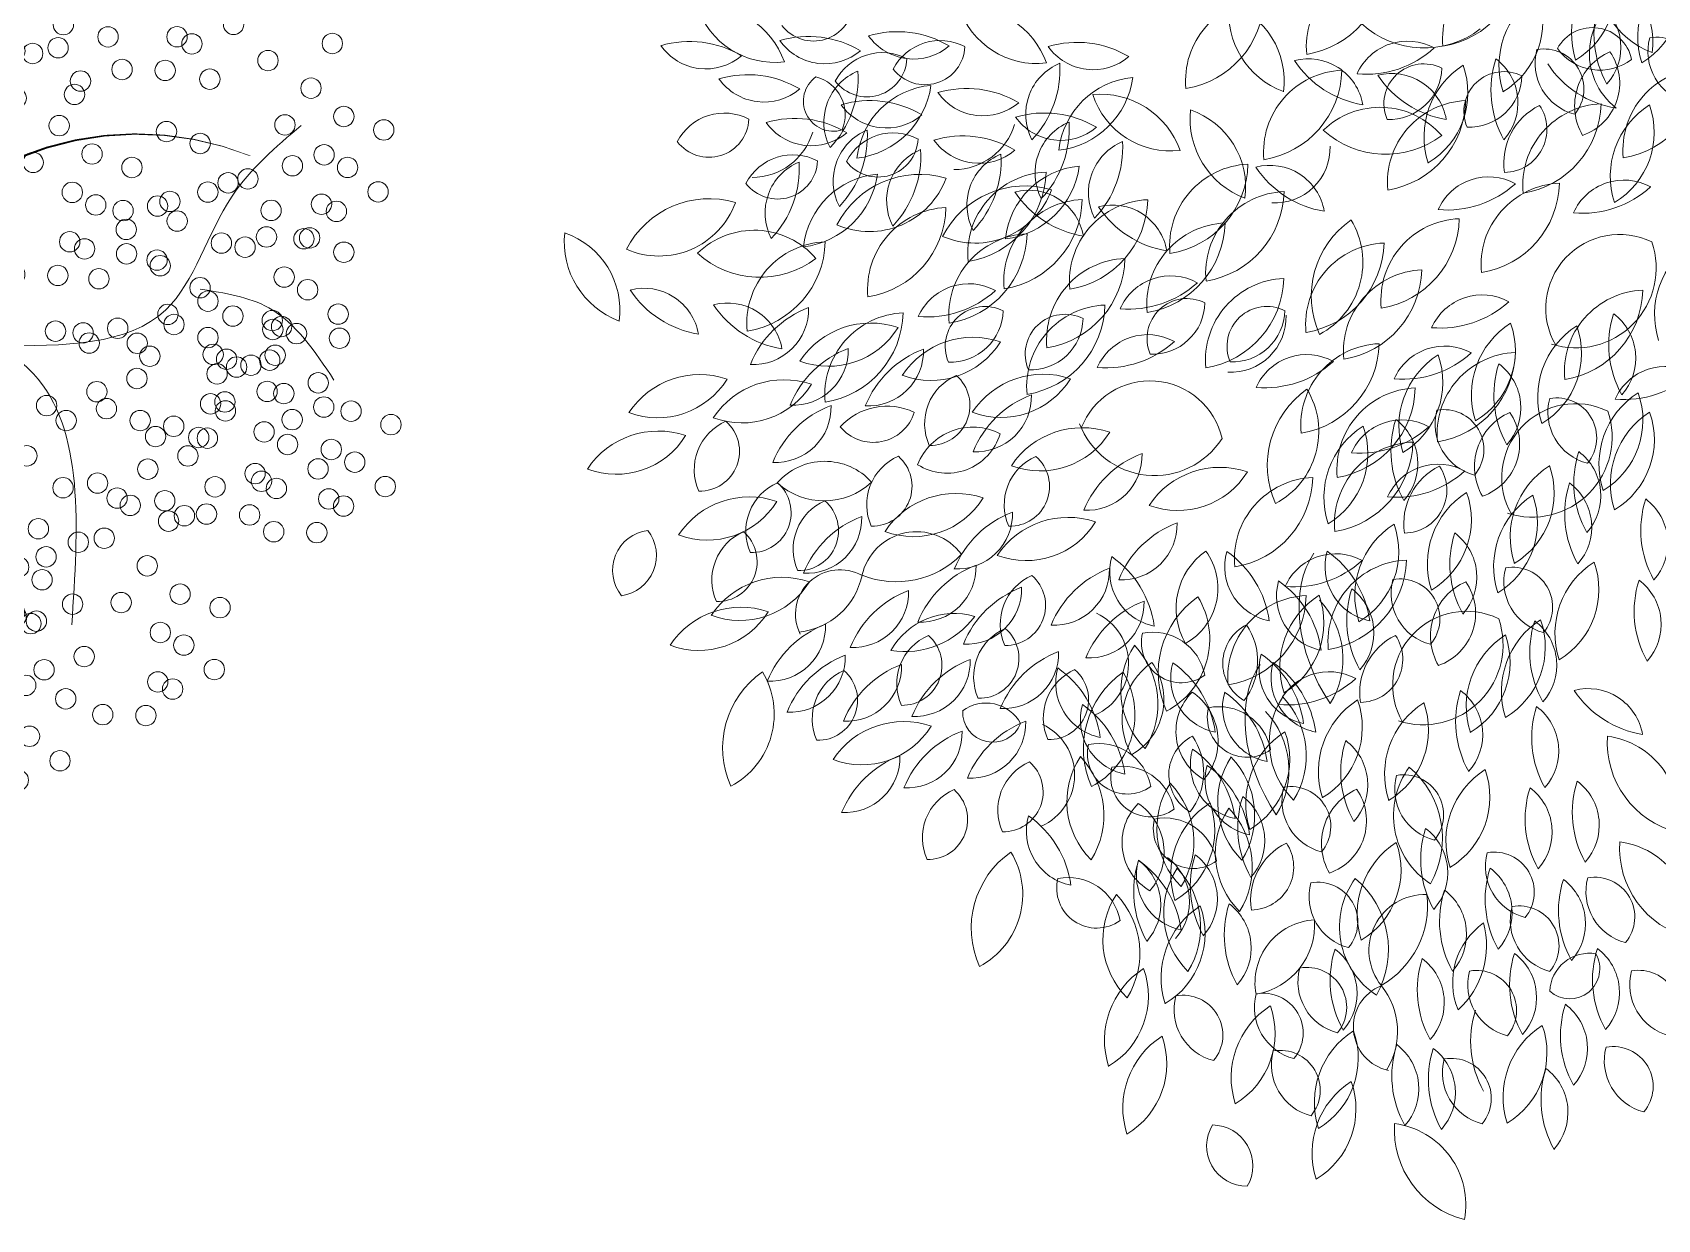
# Model space of a CAD drawing. Header units: millimetres. Extents: x -18002 to 19000, y -38859 to 21000.
# Drawn here: x -7430 to -5916, y 19089 to 20195 of the extents above; entities that cross this region are included whole.
import ezdxf

# ---------------------------------------------------------------- set-up
doc = ezdxf.new("R2010")
doc.units = ezdxf.units.MM
doc.layers.get('0').update_dxf_attribs({"lineweight": 25})
doc.layers.add('www.cadblocksfree.com', color=7, linetype='Continuous', lineweight=5)

# ---------------------------------------------------------------- blocks, each defined once
blk = doc.blocks.new('A$C76BB5F72')
at = {"color": 58, "true_color": 0x4d6600}
for centre, major_axis, ratio, start_param, end_param in [((0.7943, 0.237), (0.0047, 0.1418), 1, 0.073281, 1.699241), ((1.031, 0.2509), (0.0047, 0.1418), 1, 0.073223, 1.699183), ((0.864, 0.3967), (0.0053, 0.1613), 1, 3.335082, 4.720481), ((1.2607, 0.2589), (0.0048, 0.1474), 1, 0.601065, 1.917016), ((1.0473, 0.3355), (0.0047, 0.1421), 1, 3.713445, 5.087775), ((1.3757, 0.2542), (0.0048, 0.1474), 1, 0.601064, 1.917015), ((1.1624, 0.3308), (0.0047, 0.1421), 1, 3.713473, 5.087802), ((0.062, 0.1587), (0.0049, 0.1474), 1, -1.194121, 0.121829), ((0.5845, 0.1776), (0.0047, 0.1418), 1, 0.073223, 1.699183), ((0.4175, 0.3233), (0.0053, 0.1613), 1, 3.335082, 4.720481), ((0.6647, 0.2966), (0.0049, 0.1474), 1, 1.498677, 2.814628), ((0.4718, 0.1775), (0.0047, 0.1421), 1, 4.611083, 5.985412), ((0.1841, 0.3496), (0.0047, 0.1421), 1, 1.918248, 3.292578), ((-0.0583, 0.086), (0.0058, 0.1767), 1, -0.503255, 0.320067), ((-0.0301, 0.3113), (0.0032, 0.096), 1, 2.222352, 3.877584), ((0.0162, 0.1559), (0.003, 0.0915), 1, -0.454945, 1.128924), ((-0.0101, 0.2399), (0.0023, 0.0693), 1, 2.2575, 4.699649), ((0.2539, 0.0674), (0.0058, 0.1767), 1, -0.503319, 0.320004), ((0.2821, 0.2927), (0.0032, 0.096), 1, 2.222336, 3.877569), ((0.8283, 0.1503), (0.0032, 0.096), 1, -0.470458, 1.184775), ((0.756, 0.3655), (0.0058, 0.1767), 1, 3.087056, 3.910379), ((0.8566, 0.1375), (0.0023, 0.0693), 1, -0.435294, 2.006854), ((0.7964, 0.2018), (0.003, 0.0915), 1, 3.135462, 4.719331), ((0.9955, 0.124), (0.0023, 0.0693), 1, -0.435267, 2.006881), ((0.0625, -0.0127), (0.0058, 0.1767), 1, -0.503255, 0.320068), ((0.72, 0.054), (0.0047, 0.1418), 1, 0.073281, 1.699241), ((0.5529, 0.1997), (0.0053, 0.1613), 1, 3.335119, 4.720518), ((0.9353, 0.1882), (0.003, 0.0915), 1, 3.135471, 4.71934), ((0.0907, 0.2126), (0.0032, 0.096), 1, 2.222351, 3.877584), ((0.2944, 0.0067), (0.0049, 0.1474), 1, -1.194122, 0.121829), ((0.4165, 0.1977), (0.0047, 0.1421), 1, 1.918314, 3.292644), ((-0.192, -0.0524), (0.0032, 0.096), 1, 0.427146, 2.082378), ((-0.4053, 0.0252), (0.0058, 0.1767), 1, 3.984718, 4.80804), ((0.1588, -0.0387), (0.0032, 0.096), 1, 0.427146, 2.082378), ((-0.0546, 0.039), (0.0058, 0.1767), 1, 3.984718, 4.80804), ((0.2709, -0.1124), (0.0047, 0.1421), 1, 0.123059, 1.497388), ((0.1119, 0.0491), (0.0049, 0.1474), 1, 3.293873, 4.609823), ((0.3897, 0.0364), (0.0053, 0.1613), 1, 3.335082, 4.720481), ((-0.0798, -0.1262), (0.0047, 0.1421), 1, 0.123059, 1.497388), ((-0.2388, 0.0354), (0.0049, 0.1474), 1, 3.293873, 4.609823), ((0.039, 0.0227), (0.0053, 0.1613), 1, 3.335082, 4.720481), ((0.6194, -0.1569), (0.0047, 0.1418), 1, 0.073223, 1.699183), ((0.4524, -0.0112), (0.0053, 0.1613), 1, 3.335082, 4.720481), ((0.8969, 0.1297), (0.0058, 0.1767), 1, 3.087158, 3.91048), ((1.0979, -0.1423), (0.0047, 0.1418), 1, 0.073281, 1.699241), ((0.9309, 0.0034), (0.0053, 0.1613), 1, 3.335082, 4.720481), ((0.032, -0.1846), (0.0047, 0.1418), 1, 0.073281, 1.699241), ((0.2687, -0.1707), (0.0047, 0.1418), 1, 0.073223, 1.699183), ((0.1017, -0.0249), (0.0053, 0.1613), 1, 3.335082, 4.720481), ((0.3827, -0.1709), (0.0047, 0.1418), 1, 0.073281, 1.699241), ((0.8225, -0.1967), (0.0053, 0.1613), 1, 0.642311, 2.02771), ((0.6088, -0.1379), (0.0047, 0.1418), 1, 3.663644, 5.289604), ((0.9239, -0.2039), (0.0047, 0.1418), 1, 0.073281, 1.699241), ((0.7569, -0.0582), (0.0053, 0.1613), 1, 3.335086, 4.720484), ((1.1966, -0.2177), (0.0042, 0.1281), 1, -0.420699, 2.130061), ((-0.1778, -0.244), (0.0047, 0.1418), 1, 0.073223, 1.699183), ((-0.3448, -0.0983), (0.0053, 0.1613), 1, 3.335082, 4.720481), ((0.1729, -0.2303), (0.0047, 0.1418), 1, 0.073223, 1.699183), ((0.0059, -0.0845), (0.0053, 0.1613), 1, 3.335082, 4.720481), ((1.1212, -0.1476), (0.0046, 0.139), 1, 2.861645, 5.075292), ((1.4049, -0.2285), (0.0049, 0.1474), 1, 0.601095, 1.917046), ((0.4167, -0.2576), (0.0032, 0.096), 1, -0.470458, 1.184775), ((0.066, -0.2713), (0.0032, 0.096), 1, -0.470458, 1.184775), ((-0.0063, -0.0561), (0.0058, 0.1767), 1, 3.087056, 3.910379), ((0.3444, -0.0424), (0.0058, 0.1767), 1, 3.087056, 3.910379), ((0.445, -0.2703), (0.0023, 0.0693), 1, -0.435294, 2.006854), ((1.2427, -0.3281), (0.0047, 0.1418), 1, 0.07322, 1.69918), ((-0.0423, -0.3676), (0.0047, 0.1418), 1, 0.073281, 1.699241), ((-0.2094, -0.2219), (0.0053, 0.1613), 1, 3.335119, 4.720518), ((0.0943, -0.2841), (0.0023, 0.0693), 1, -0.435294, 2.006854), ((0.0341, -0.2198), (0.003, 0.0915), 1, 3.135462, 4.719331), ((0.2333, -0.2976), (0.0023, 0.0693), 1, -0.435267, 2.006881), ((0.3084, -0.3539), (0.0047, 0.1418), 1, 0.073281, 1.699241), ((0.1413, -0.2081), (0.0053, 0.1613), 1, 3.335119, 4.720518), ((0.3848, -0.2061), (0.003, 0.0915), 1, 3.135462, 4.719331), ((0.584, -0.2839), (0.0023, 0.0693), 1, -0.435267, 2.006881), ((0.5237, -0.2196), (0.003, 0.0915), 1, 3.135471, 4.71934), ((0.173, -0.2334), (0.003, 0.0915), 1, 3.135471, 4.71934), ((1.0868, -0.3679), (0.0048, 0.1474), 1, 0.601065, 1.917016), ((0.8735, -0.2913), (0.0047, 0.1421), 1, 3.713445, 5.087775), ((1.2019, -0.3726), (0.0048, 0.1474), 1, 0.601064, 1.917015), ((0.9885, -0.296), (0.0047, 0.1421), 1, 3.713473, 5.087802), ((1.3547, -0.2815), (0.0058, 0.1767), 1, 1.291907, 2.11523), ((1.1288, -0.3041), (0.0032, 0.096), 1, 4.017564, 5.672797), ((0.8204, -0.1643), (0.0058, 0.1767), 1, 3.087158, 3.91048), ((1.0214, -0.4364), (0.0047, 0.1418), 1, 0.073281, 1.699241), ((0.8544, -0.2907), (0.0053, 0.1613), 1, 3.335082, 4.720481), ((1.2768, -0.4148), (0.0032, 0.096), 1, -0.470458, 1.184775), ((1.2044, -0.1996), (0.0058, 0.1767), 1, 3.087159, 3.910481), ((0.746, -0.4908), (0.0053, 0.1613), 1, 0.642311, 2.02771), ((0.5322, -0.4319), (0.0047, 0.1418), 1, 3.663644, 5.289604), ((0.8474, -0.498), (0.0047, 0.1418), 1, 0.073281, 1.699241), ((0.6803, -0.3523), (0.0053, 0.1613), 1, 3.335086, 4.720484), ((1.1201, -0.5118), (0.0042, 0.1281), 1, -0.420699, 2.130061), ((1.0447, -0.4416), (0.0046, 0.139), 1, 2.861645, 5.075292), ((1.3283, -0.5226), (0.0049, 0.1474), 1, 0.601095, 1.917046), ((1.115, -0.446), (0.0047, 0.1421), 1, 3.713487, 5.087816), ((1.2782, -0.5755), (0.0058, 0.1767), 1, 1.291907, 2.11523), ((1.0523, -0.5982), (0.0032, 0.096), 1, 4.017564, 5.672797), ((1.0103, -0.662), (0.0048, 0.1474), 1, 0.601065, 1.917016), ((0.797, -0.5854), (0.0047, 0.1421), 1, 3.713445, 5.087775), ((1.1254, -0.6667), (0.0048, 0.1474), 1, 0.601064, 1.917015), ((0.912, -0.5901), (0.0047, 0.1421), 1, 3.713473, 5.087802), ((1.4104, -0.6034), (0.0058, 0.1767), 1, 1.291906, 2.115229), ((1.1845, -0.626), (0.0032, 0.096), 1, 4.017562, 5.672795), ((0.5477, -0.7393), (0.004, 0.1215), 1, 0.646107, 2.126683), ((0.3894, -0.7043), (0.0036, 0.1094), 1, 3.680361, 5.375633), ((0.6066, -0.6667), (0.0032, 0.096), 1, 1.32475, 2.979982), ((0.4129, -0.7852), (0.0058, 0.1767), 1, -1.40088, -0.577558), ((0.794, -0.8034), (-0.0919, 0.1913), 0.647834, 0.34295, 1.798552), ((0.7811, -0.6665), (0.0032, 0.096), 1, 1.32478, 2.980013), ((0.5874, -0.7849), (0.0058, 0.1767), 1, -1.400885, -0.577563), ((0.6309, -0.5251), (0.0058, 0.1767), 1, 3.087158, 3.91048), ((0.8319, -0.7972), (0.0047, 0.1418), 1, 0.073281, 1.699241), ((0.6649, -0.6514), (0.0053, 0.1613), 1, 3.335082, 4.720481), ((0.6967, -0.7179), (0.0032, 0.096), 1, 1.324774, 2.980007), ((0.503, -0.8363), (0.0058, 0.1767), 1, -1.400884, -0.577561), ((0.5565, -0.8515), (0.0053, 0.1613), 1, 0.642311, 2.02771), ((0.3428, -0.7927), (0.0047, 0.1418), 1, 3.663644, 5.289604), ((0.6579, -0.8588), (0.0047, 0.1418), 1, 0.073281, 1.699241), ((0.4909, -0.713), (0.0053, 0.1613), 1, 3.335086, 4.720484), ((0.5685, -0.827), (0.0048, 0.1474), 1, 4.191457, 5.507408), ((0.9306, -0.8725), (0.0042, 0.1281), 1, -0.420699, 2.130061), ((0.8552, -0.8024), (0.0046, 0.139), 1, 2.861645, 5.075292), ((1.1389, -0.8833), (0.0049, 0.1474), 1, 0.601095, 1.917046), ((0.9255, -0.8068), (0.0047, 0.1421), 1, 3.713487, 5.087816), ((0.4539, -0.9326), (0.004, 0.1215), 1, 0.646107, 2.126683), ((0.2956, -0.8977), (0.0036, 0.1094), 1, 3.680361, 5.375633), ((0.5128, -0.8601), (0.0032, 0.096), 1, 1.32475, 2.979982), ((0.3191, -0.9785), (0.0058, 0.1767), 1, -1.40088, -0.577558), ((0.7002, -0.9968), (-0.0919, 0.1913), 0.647834, 0.34295, 1.798552), ((0.6873, -0.8599), (0.0032, 0.096), 1, 1.32478, 2.980013), ((0.4936, -0.9783), (0.0058, 0.1767), 1, -1.400885, -0.577563), ((1.142, -0.9747), (0.0032, 0.096), 1, -1.368021, 0.287212), ((0.6029, -0.9113), (0.0032, 0.096), 1, 1.324774, 2.980007), ((0.4092, -1.0297), (0.0058, 0.1767), 1, -1.400884, -0.577561), ((0.8209, -1.0227), (0.0048, 0.1474), 1, 0.601065, 1.917016), ((0.6075, -0.9461), (0.0047, 0.1421), 1, 3.713445, 5.087775), ((0.9359, -1.0274), (0.0048, 0.1474), 1, 0.601064, 1.917015), ((0.7225, -0.9508), (0.0047, 0.1421), 1, 3.713473, 5.087802), ((1.0887, -0.9363), (0.0058, 0.1767), 1, 1.291907, 2.11523), ((0.8628, -0.9589), (0.0032, 0.096), 1, 4.017564, 5.672797), ((1.2651, -0.7839), (0.0058, 0.1767), 1, 2.189528, 3.01285), ((0.4747, -1.0203), (0.0048, 0.1474), 1, 4.191457, 5.507408), ((1.2209, -0.9641), (0.0058, 0.1767), 1, 1.291906, 2.115229), ((0.995, -0.9867), (0.0032, 0.096), 1, 4.017562, 5.672795), ((1.3367, -0.9718), (0.0053, 0.1613), 1, 1.53995, 2.925349), ((1.1575, -1.1022), (0.0047, 0.1418), 1, 4.56123, 6.18719)]:
    blk.add_ellipse(centre, major_axis=major_axis, ratio=ratio, start_param=start_param, end_param=end_param, dxfattribs=at)
at = {"color": 96, "true_color": 0x006600}
for centre, major_axis, start_param, end_param in [((0.6273, 0.3827), (0.0053, 0.1613), 3.335141, 4.720539), ((0.6559, 0.1196), (0.0032, 0.096), -1.3681, 0.287133), ((0.779, 0.3104), (0.0058, 0.1767), 2.189529, 3.012851), ((0.8009, 0.094), (0.0032, 0.096), -1.368017, 0.287216), ((0.9241, 0.2848), (0.0058, 0.1767), 2.189533, 3.012855), ((0.1974, -0.0553), (0.0058, 0.1767), -0.503254, 0.320068), ((0.2256, 0.17), (0.0032, 0.096), 2.222352, 3.877584), ((0.5978, 0.1115), (0.0049, 0.1474), 1.498683, 2.814634), ((0.4049, -0.0076), (0.0047, 0.1421), 4.611084, 5.985413), ((0.7904, 0.211), (0.0053, 0.1613), 2.437518, 3.822917), ((0.5889, -0.0655), (0.0032, 0.096), -1.368021, 0.287212), ((0.7121, 0.1252), (0.0058, 0.1767), 2.189529, 3.012851), ((-0.135, -0.0389), (0.0053, 0.1613), 3.335141, 4.720539), ((0.2157, -0.0252), (0.0053, 0.1613), 3.335141, 4.720539), ((0.3154, -0.1344), (0.0032, 0.096), -1.36802, 0.287213), ((0.4386, 0.0564), (0.0058, 0.1767), 2.189529, 3.012851), ((0.9579, -0.2906), (0.0032, 0.096), -0.470462, 1.184771), ((0.8856, -0.0754), (0.0058, 0.1767), 3.087024, 3.910347), ((0.8814, -0.5847), (0.0032, 0.096), -0.470462, 1.184771), ((0.809, -0.3695), (0.0058, 0.1767), 3.087024, 3.910347), ((0.2464, -0.8354), (0.0032, 0.0971), 3.58946, 5.874126), ((0.4353, -0.7992), (0.0023, 0.0693), 1.359914, 3.802063), ((0.386, -0.8722), (0.003, 0.0915), -1.352507, 0.231361), ((0.582, -0.8348), (0.0025, 0.0747), 0.498451, 2.643311), ((0.4572, -0.8307), (0.0036, 0.1107), 4.077285, 5.347414), ((0.4724, -0.8818), (0.0047, 0.1421), 1.020677, 2.395007), ((0.247, -0.9053), (0.0048, 0.1474), 4.191457, 5.507408), ((0.6919, -0.9454), (0.0032, 0.096), -0.470462, 1.184771), ((0.6196, -0.7302), (0.0058, 0.1767), 3.087024, 3.910347), ((0.1526, -1.0287), (0.0032, 0.0971), 3.58946, 5.874126), ((0.3415, -0.9925), (0.0023, 0.0693), 1.359914, 3.802063), ((0.2922, -1.0655), (0.003, 0.0915), -1.352507, 0.231361), ((0.4882, -1.0282), (0.0025, 0.0747), 0.498451, 2.643311), ((0.3634, -1.0241), (0.0036, 0.1107), 4.077285, 5.347414), ((0.3786, -1.0751), (0.0047, 0.1421), 1.020677, 2.395007), ((0.1532, -1.0987), (0.0048, 0.1474), 4.191457, 5.507408), ((0.9457, -1.0991), (0.0047, 0.1418), 0.970842, 2.596802), ((0.7276, -1.1388), (0.0053, 0.1613), 4.232715, 5.618114), ((0.5349, -1.1214), (0.0047, 0.1421), 1.020677, 2.395006), ((0.3095, -1.145), (0.0048, 0.1474), 4.191457, 5.507408), ((0.8519, -1.2925), (0.0047, 0.1418), 0.970842, 2.596802), ((0.6338, -1.3322), (0.0053, 0.1613), 4.232715, 5.618114), ((0.4411, -1.3148), (0.0047, 0.1421), 1.020677, 2.395006), ((0.2157, -1.3383), (0.0048, 0.1474), 4.191457, 5.507408)]:
    blk.add_ellipse(centre, major_axis=major_axis, ratio=1, start_param=start_param, end_param=end_param, dxfattribs=at)
at = {"color": 98, "true_color": 0x004700}
for centre, major_axis, start_param, end_param in [((1.3052, 0.3644), (0.0048, 0.1474), 1.498638, 2.814589), ((1.1123, 0.2453), (0.0047, 0.1421), 4.611055, 5.985384), ((-0.3933, 0.1607), (0.0048, 0.1474), -1.194186, 0.121765), ((-0.2037, 0.3158), (0.0023, 0.0693), 2.257561, 4.699709), ((1.1346, 0.2038), (0.0048, 0.1474), 0.601065, 1.917016), ((0.9212, 0.2804), (0.0047, 0.1421), 3.713477, 5.087806), ((1.2644, 0.225), (0.0737, 0.0949), 1.113272, 3.142095), ((1.329, 0.2584), (0.0058, 0.1767), 1.291936, 2.115259), ((1.103, 0.2358), (0.0032, 0.096), 4.017596, 5.672829), ((-0.2712, 0.3516), (0.0047, 0.1421), 1.918249, 3.292578), ((-0.2123, 0.0777), (0.0058, 0.1767), -0.503318, 0.320004), ((1.1497, 0.2005), (0.0023, 0.0693), -1.332875, 1.109274), ((1.2615, 0.1839), (0.0023, 0.0693), 4.052715, 6.494864), ((-0.419, 0.0689), (0.0058, 0.1767), -0.503318, 0.320004), ((-0.3908, 0.2942), (0.0032, 0.096), 2.222352, 3.877584), ((-0.1841, 0.303), (0.0032, 0.096), 2.222378, 3.877611), ((-0.0845, 0.1348), (0.003, 0.0915), -0.454944, 1.128925), ((1.1415, 0.2079), (0.003, 0.0915), 1.340229, 2.924098), ((1.0654, 0.1634), (0.0023, 0.0693), 4.052729, 6.494878), ((1.1624, 0.2876), (0.003, 0.0915), 2.237867, 3.821736), ((1.2214, 0.1339), (0.0034, 0.1027), 0.447466, 2.127616), ((1.1006, 0.1734), (0.0032, 0.0963), 3.511213, 5.34704), ((1.3375, 0.2283), (0.003, 0.0915), 1.340306, 2.924175), ((-0.1109, 0.2189), (0.0023, 0.0693), 2.257501, 4.69965), ((0.2609, 0.1193), (0.0032, 0.096), 0.427146, 2.082378), ((0.0476, 0.1969), (0.0058, 0.1767), 3.984718, 4.80804), ((1.0044, 0.0801), (0.0048, 0.1474), 0.601066, 1.917017), ((0.791, 0.1567), (0.0047, 0.1421), 3.713445, 5.087775), ((1.15, 0.1615), (0.0058, 0.1767), 1.291936, 2.115258), ((0.9241, 0.1388), (0.0032, 0.096), 4.017596, 5.672829), ((1.2191, 0.3045), (0.0058, 0.1767), 2.189533, 3.012855), ((1.3444, 0.0572), (0.0047, 0.1418), 0.07322, 1.69918), ((1.1774, 0.2029), (0.0053, 0.1613), 3.335086, 4.720484), ((-0.318, 0.0112), (0.0058, 0.1767), -0.503319, 0.320004), ((-0.2898, 0.2365), (0.0032, 0.096), 2.222376, 3.877608), ((-0.1691, 0.142), (0.0017, 0.0522), 0.65756, 3.466582), ((-0.2172, 0.1182), (0.0022, 0.0684), 4.351572, 6.05563), ((-0.0898, 0.1056), (0.0032, 0.096), 0.427146, 2.082378), ((-0.3031, 0.1832), (0.0058, 0.1767), 3.984718, 4.80804), ((-0.1459, 0.1894), (0.0048, 0.1474), 3.293839, 4.60979), ((0.0131, 0.0279), (0.0047, 0.1421), 0.123091, 1.49742), ((0.2048, 0.2031), (0.0048, 0.1474), 3.293839, 4.60979), ((0.3638, 0.0416), (0.0047, 0.1421), 0.123091, 1.49742), ((-0.1058, -0.0338), (0.0058, 0.1767), -0.503318, 0.320004), ((0.9353, 0.0012), (0.0047, 0.1418), 0.073278, 1.699238), ((0.7682, 0.1469), (0.0053, 0.1613), 3.335148, 4.720547), ((-0.359, 0.0298), (0.003, 0.0915), -0.454951, 1.128918), ((-0.236, -0.0647), (0.0058, 0.1767), -0.503255, 0.320068), ((-0.0776, 0.1915), (0.0032, 0.096), 2.222376, 3.877608), ((1.1063, 0.0351), (0.0036, 0.1107), 0.486892, 1.757021), ((0.9957, 0.093), (0.0025, 0.0747), 3.191166, 5.336025), ((1.1703, -0.0044), (0.0047, 0.1418), 0.073281, 1.699241), ((1.0033, 0.1413), (0.0053, 0.1613), 3.335119, 4.720518), ((1.328, 0.0112), (0.0048, 0.1474), 0.601065, 1.917016), ((1.1147, 0.0878), (0.0047, 0.1421), 3.713445, 5.087775), ((-0.3854, 0.1139), (0.0023, 0.0693), 2.257555, 4.699704), ((-0.3112, 0.1201), (0.0036, 0.1107), 3.179686, 4.449815), ((-0.2078, 0.1606), (0.0032, 0.096), 2.222354, 3.877587), ((-0.0736, 0.0032), (0.0032, 0.096), 0.427221, 2.082454), ((-0.287, 0.0808), (0.0058, 0.1767), 3.984673, 4.807996), ((-0.0651, -0.0046), (0.003, 0.0915), -0.454945, 1.128924), ((0.0396, 0.1338), (0.0036, 0.1107), 3.179686, 4.449815), ((0.2771, 0.0169), (0.0032, 0.096), 0.427221, 2.082454), ((0.0637, 0.0945), (0.0058, 0.1767), 3.984673, 4.807996), ((-0.0915, 0.0795), (0.0023, 0.0693), 2.257556, 4.699705), ((0.5977, 0.0612), (0.0032, 0.096), 3.120001, 4.775234), ((-0.2397, -0.0427), (0.003, 0.0915), -0.454945, 1.128923), ((-0.2661, 0.0413), (0.0023, 0.0693), 2.257505, 4.699654), ((-0.0195, -0.1465), (0.0053, 0.1613), -0.255246, 1.130152), ((-0.1067, 0.0573), (0.0047, 0.1418), 2.766041, 4.392001), ((0.1641, -0.1665), (0.0053, 0.1613), -0.255246, 1.130152), ((0.9693, -0.0855), (0.0032, 0.096), -0.470464, 1.184769), ((1.2044, -0.0911), (0.0032, 0.096), -0.470458, 1.184775), ((-0.3851, -0.1889), (0.0053, 0.1613), -0.255246, 1.130152), ((0.0768, 0.0373), (0.0047, 0.1418), 2.766041, 4.392001), ((0.1704, -0.1088), (0.0032, 0.096), -1.36802, 0.287213), ((0.2935, 0.082), (0.0058, 0.1767), 2.189497, 3.012819), ((1.132, 0.1241), (0.0058, 0.1767), 3.087058, 3.91038), ((-0.4724, 0.0148), (0.0047, 0.1418), 2.766041, 4.392001), ((-0.3068, -0.2241), (0.0047, 0.1418), -0.824365, 0.801595), ((0.517, -0.2114), (0.0047, 0.1418), 0.073251, 1.699212), ((0.35, -0.0657), (0.0053, 0.1613), 3.335119, 4.720518), ((-0.4895, -0.1021), (0.0049, 0.1474), 1.498683, 2.814634), ((-0.6824, -0.2212), (0.0047, 0.1421), 4.611078, 5.985407), ((0.7931, -0.2462), (0.0047, 0.1418), 0.073278, 1.699238), ((0.6261, -0.1004), (0.0053, 0.1613), 3.335148, 4.720547), ((-0.297, -0.0026), (0.0053, 0.1613), 2.437543, 3.822942), ((0.343, -0.273), (0.0047, 0.1418), 0.073251, 1.699212), ((0.176, -0.1273), (0.0053, 0.1613), 3.335141, 4.720539), ((0.619, -0.3078), (0.0047, 0.1418), 0.07322, 1.69918), ((0.452, -0.162), (0.0053, 0.1613), 3.335119, 4.720518), ((0.8587, -0.2929), (0.0047, 0.1418), 0.073278, 1.699238), ((0.6917, -0.1471), (0.0053, 0.1613), 3.335148, 4.720547), ((-0.4984, -0.2791), (0.0032, 0.096), -1.368098, 0.287135), ((-0.3752, -0.0883), (0.0058, 0.1767), 2.189494, 3.012816), ((1.0757, -0.1824), (0.0053, 0.1613), 3.335082, 4.720481), ((-0.3533, -0.3047), (0.0032, 0.096), -1.368021, 0.287212), ((-0.2302, -0.1139), (0.0058, 0.1767), 2.189529, 3.012851), ((-0.3083, -0.2195), (0.0032, 0.096), 3.119911, 4.775143), ((-0.1497, -0.382), (0.0058, 0.1767), 0.394351, 1.217673), ((-0.1045, -0.391), (0.0049, 0.1474), -0.296499, 1.019452), ((-0.1777, -0.1765), (0.0047, 0.1421), 2.815854, 4.190183), ((0.5212, -0.2329), (0.0032, 0.096), 3.120001, 4.775234), ((0.0734, -0.4157), (0.0048, 0.1474), -0.296562, 1.019389), ((0.0002, -0.2011), (0.0047, 0.1421), 2.815852, 4.190181), ((0.377, -0.3597), (0.0032, 0.096), -0.470385, 1.184848), ((0.3047, -0.1445), (0.0058, 0.1767), 3.087157, 3.91048), ((0.7847, -0.4211), (0.0047, 0.1418), 0.073278, 1.699238), ((0.6177, -0.2754), (0.0053, 0.1613), 3.335082, 4.720481), ((0.8928, -0.3796), (0.0032, 0.096), -0.470464, 1.184769), ((-0.2394, -0.2903), (0.0032, 0.096), 3.119906, 4.775139), ((-0.0808, -0.4529), (0.0058, 0.1767), 0.394351, 1.217673), ((-0.1087, -0.2916), (0.0032, 0.096), 3.120001, 4.775234), ((0.0499, -0.4541), (0.0058, 0.1767), 0.394251, 1.217573), ((0.6531, -0.3944), (0.0032, 0.096), -0.470462, 1.184771), ((0.5807, -0.1792), (0.0058, 0.1767), 3.087023, 3.910345), ((0.9607, -0.423), (0.0048, 0.1474), 0.601065, 1.917016), ((0.7474, -0.3464), (0.0047, 0.1421), 3.713477, 5.087806), ((-0.4016, -0.4804), (0.0049, 0.1474), -0.296499, 1.019452), ((-0.2551, -0.4895), (0.0048, 0.1474), -0.296562, 1.019389), ((0.0808, -0.4185), (0.003, 0.0915), 0.442628, 2.026496), ((-0.0013, -0.3868), (0.0023, 0.0693), 3.155107, 5.597256), ((0.1951, -0.4799), (0.0048, 0.1474), -0.296562, 1.019389), ((1.1551, -0.3684), (0.0058, 0.1767), 1.291936, 2.115259), ((0.9292, -0.391), (0.0032, 0.096), 4.017596, 5.672829), ((-0.4747, -0.2659), (0.0047, 0.1421), 2.815854, 4.190183), ((-0.3282, -0.2749), (0.0047, 0.1421), 2.815854, 4.190183), ((0.1219, -0.2654), (0.0047, 0.1421), 2.815854, 4.190183), ((0.3809, -0.4721), (0.0042, 0.1281), -1.318305, 1.232454), ((1.3084, -0.4889), (0.0048, 0.1474), 0.601065, 1.917016), ((1.0951, -0.4123), (0.0047, 0.1421), 3.713473, 5.087802), ((-0.2693, -0.3896), (0.0032, 0.096), 3.119911, 4.775143), ((-0.1107, -0.5521), (0.0058, 0.1767), 0.394351, 1.217673), ((-0.0761, -0.4987), (0.0036, 0.1107), -0.410679, 0.85945), ((0.0787, -0.3711), (0.0032, 0.096), 3.119942, 4.775175), ((0.2373, -0.5336), (0.0058, 0.1767), 0.394251, 1.217573), ((0.9676, -0.4189), (0.003, 0.0915), 1.340229, 2.924098), ((0.8916, -0.4633), (0.0023, 0.0693), 4.052729, 6.494878), ((1.1637, -0.3985), (0.003, 0.0915), 1.340306, 2.924175), ((1.0876, -0.4429), (0.0023, 0.0693), 4.052715, 6.494864), ((-0.4736, -0.5786), (0.0049, 0.1474), -0.296497, 1.019454), ((-0.3195, -0.4981), (0.003, 0.0915), 0.44266, 2.026529), ((-0.4017, -0.4663), (0.0023, 0.0693), 3.155015, 5.597163), ((-0.0999, -0.3761), (0.0025, 0.0747), 2.293588, 4.438447), ((0.0728, -0.5271), (0.0034, 0.1027), -0.450109, 1.230041), ((0.2631, -0.5728), (0.0048, 0.1474), -0.296562, 1.019389), ((0.3887, -0.3694), (0.0046, 0.139), 1.964085, 4.177731), ((0.8305, -0.5467), (0.0048, 0.1474), 0.601066, 1.917017), ((0.6172, -0.4701), (0.0047, 0.1421), 3.713445, 5.087775), ((0.8187, -0.5078), (0.0032, 0.096), -0.470468, 1.184765), ((0.9762, -0.4653), (0.0058, 0.1767), 1.291936, 2.115258), ((0.7502, -0.4879), (0.0032, 0.096), 4.017596, 5.672829), ((1.0475, -0.4929), (0.0034, 0.1027), 0.447466, 2.127616), ((0.9267, -0.4534), (0.0032, 0.0963), 3.511213, 5.34704), ((-0.5468, -0.3641), (0.0047, 0.1421), 2.815912, 4.190241), ((0.0284, -0.408), (0.0032, 0.0963), 2.613669, 4.449497), ((0.19, -0.3582), (0.0047, 0.1421), 2.815854, 4.190183), ((0.8433, -0.592), (0.0047, 0.1418), 0.07322, 1.69918), ((0.6763, -0.4463), (0.0053, 0.1613), 3.335086, 4.720484), ((0.7464, -0.2926), (0.0058, 0.1767), 3.087023, 3.910345), ((-0.0199, -0.5589), (0.003, 0.0915), 0.442665, 2.026534), ((-0.102, -0.5271), (0.0023, 0.0693), 3.155107, 5.597256), ((0.2191, -0.5591), (0.003, 0.0915), 0.44266, 2.026529), ((0.1369, -0.5273), (0.0023, 0.0693), 3.155107, 5.597256), ((0.2711, -0.4729), (0.0032, 0.096), 3.119942, 4.775174), ((0.4296, -0.6354), (0.0058, 0.1767), 0.394251, 1.217574), ((1.294, -0.5211), (0.0058, 0.1767), 1.29191, 2.115232), ((1.0681, -0.5437), (0.0032, 0.096), 4.017564, 5.672796), ((-0.1843, -0.593), (0.0036, 0.1093), -0.8076, 0.887672), ((0.5023, -0.6417), (0.0049, 0.1474), -0.296502, 1.019449), ((0.4292, -0.4271), (0.0047, 0.1421), 2.815912, 4.190241), ((0.9325, -0.5916), (0.0036, 0.1107), 0.486892, 1.757021), ((0.8218, -0.5338), (0.0025, 0.0747), 3.191166, 5.336025), ((1.1542, -0.6156), (0.0048, 0.1474), 0.601065, 1.917016), ((0.9409, -0.539), (0.0047, 0.1421), 3.713445, 5.087775), ((-0.3151, -0.6929), (0.0048, 0.1474), -0.296562, 1.019389), ((-0.2298, -0.6049), (0.003, 0.0915), 0.442665, 2.026534), ((-0.312, -0.5731), (0.0023, 0.0693), 3.155104, 5.597253), ((-0.1854, -0.4308), (0.004, 0.1215), 2.441333, 3.921909), ((0.0434, -0.687), (0.0049, 0.1474), -0.296499, 1.019452), ((0.6693, -0.6536), (0.0047, 0.1418), 0.073278, 1.699238), ((0.5022, -0.5079), (0.0053, 0.1613), 3.335148, 4.720547), ((-0.3882, -0.4784), (0.0047, 0.1421), 2.815852, 4.190181), ((-0.1476, -0.6362), (0.003, 0.0915), 0.442661, 2.02653), ((-0.2297, -0.6044), (0.0023, 0.0693), 3.155107, 5.597256), ((-0.0298, -0.4725), (0.0047, 0.1421), 2.815852, 4.190181), ((-0.216, -0.5824), (0.0032, 0.096), 3.11991, 4.775143), ((-0.0575, -0.7449), (0.0058, 0.1767), 0.394351, 1.217673), ((0.0459, -0.5748), (0.0032, 0.096), 3.11991, 4.775143), ((0.2045, -0.7374), (0.0058, 0.1767), 0.394351, 1.217674), ((0.2386, -0.7286), (0.0048, 0.1474), -0.296569, 1.019382), ((0.1655, -0.5141), (0.0047, 0.1421), 2.815854, 4.190183), ((0.3318, -0.5936), (0.0032, 0.096), 3.120001, 4.775234), ((0.4903, -0.7561), (0.0058, 0.1767), 0.394351, 1.217673), ((0.8842, -0.7171), (0.0048, 0.1474), 0.601065, 1.917016), ((0.6709, -0.6405), (0.0047, 0.1421), 3.713477, 5.087806), ((-0.483, -0.6731), (0.0023, 0.0699), 0.156249, 2.28705), ((-0.5478, -0.6471), (0.0023, 0.071), 3.324162, 5.402227), ((-0.2889, -0.69), (0.003, 0.0915), 0.442665, 2.026534), ((-0.3711, -0.6582), (0.0023, 0.0693), 3.155107, 5.597256), ((-0.0247, -0.7032), (0.0032, 0.0971), -0.898595, 1.386071), ((1.0786, -0.6624), (0.0058, 0.1767), 1.291936, 2.115259), ((0.8527, -0.6851), (0.0032, 0.096), 4.017596, 5.672829), ((-0.06, -0.5347), (0.0052, 0.1583), 2.790605, 3.972048), ((0.4068, -0.6757), (0.0032, 0.096), 1.324745, 2.979978), ((0.213, -0.7941), (0.0058, 0.1767), -1.40088, -0.577558), ((0.7033, -0.7403), (0.0032, 0.096), -0.470464, 1.184769), ((-0.2586, -0.8328), (0.0049, 0.1474), -0.296502, 1.019449), ((-0.1578, -0.7493), (0.0025, 0.0772), -0.486207, 2.0662), ((-0.0174, -0.6671), (0.0032, 0.096), 3.119911, 4.775143), ((0.1412, -0.8296), (0.0058, 0.1767), 0.394351, 1.217673), ((0.2143, -0.6725), (0.0032, 0.096), 3.11991, 4.775143), ((0.3729, -0.835), (0.0058, 0.1767), 0.394351, 1.217674), ((1.0872, -0.6926), (0.003, 0.0915), 1.340306, 2.924175), ((1.0111, -0.737), (0.0023, 0.0693), 4.052715, 6.494864), ((1.2319, -0.783), (0.0048, 0.1474), 0.601065, 1.917016), ((1.0186, -0.7064), (0.0047, 0.1421), 3.713473, 5.087802), ((-0.3318, -0.6182), (0.0047, 0.1421), 2.815919, 4.190248), ((-0.2429, -0.655), (0.0042, 0.1263), 3.28891, 4.527672), ((0.0618, -0.7055), (0.0032, 0.096), 3.12, 4.775233), ((0.2204, -0.868), (0.0058, 0.1767), 0.394403, 1.217726), ((0.2122, -0.7661), (0.003, 0.0915), 0.44266, 2.026529), ((0.1301, -0.7343), (0.0023, 0.0693), 3.155107, 5.597256), ((0.8996, -0.7594), (0.0058, 0.1767), 1.291936, 2.115258), ((0.6737, -0.782), (0.0032, 0.096), 4.017596, 5.672829), ((0.8911, -0.713), (0.003, 0.0915), 1.340229, 2.924098), ((0.8151, -0.7574), (0.0023, 0.0693), 4.052729, 6.494878), ((0.971, -0.787), (0.0034, 0.1027), 0.447466, 2.127616), ((0.8502, -0.7475), (0.0032, 0.0963), 3.511213, 5.34704), ((1.3988, -0.7444), (0.0058, 0.1767), 1.291908, 2.11523), ((1.1729, -0.767), (0.0032, 0.096), 4.017595, 5.672827), ((-0.33, -0.8847), (0.0049, 0.1474), -0.296499, 1.019452), ((-0.1346, -0.7111), (0.0032, 0.096), 3.11991, 4.775143), ((0.0239, -0.8736), (0.0058, 0.1767), 0.394351, 1.217673), ((0.2745, -0.7294), (0.0032, 0.096), 3.11991, 4.775143), ((0.4331, -0.8919), (0.0058, 0.1767), 0.394351, 1.217673), ((0.754, -0.8408), (0.0048, 0.1474), 0.601066, 1.917017), ((0.5407, -0.7642), (0.0047, 0.1421), 3.713445, 5.087775), ((-0.4032, -0.6701), (0.0047, 0.1421), 2.815919, 4.190248), ((0.0409, -0.8745), (0.0042, 0.1264), -0.251288, 1.091659), ((-0.0453, -0.6633), (0.005, 0.1511), 3.014448, 4.109322), ((1.2175, -0.8151), (0.0058, 0.1767), 1.29191, 2.115232), ((0.9916, -0.8378), (0.0032, 0.096), 4.017564, 5.672796), ((-0.279, -0.7698), (0.0032, 0.096), 3.12, 4.775233), ((-0.1204, -0.9323), (0.0058, 0.1767), 0.394351, 1.217673), ((0.0323, -0.8702), (0.003, 0.0915), 0.442692, 2.026561), ((-0.0499, -0.8384), (0.0023, 0.0693), 3.15518, 5.597329), ((0.1659, -0.858), (0.003, 0.0915), 0.442665, 2.026534), ((0.0838, -0.8262), (0.0023, 0.0693), 3.155104, 5.597253), ((0.856, -0.8857), (0.0036, 0.1107), 0.486892, 1.757021), ((0.7453, -0.8279), (0.0025, 0.0747), 3.191166, 5.336025), ((1.0777, -0.9097), (0.0048, 0.1474), 0.601065, 1.917016), ((0.8643, -0.8331), (0.0047, 0.1421), 3.713445, 5.087775), ((0.126, -0.8173), (0.0032, 0.096), 3.119942, 4.775174), ((0.2845, -0.9798), (0.0058, 0.1767), 0.394251, 1.217574), ((0.6664, -0.8451), (0.0032, 0.096), 1.324792, 2.980025), ((0.4726, -0.9635), (0.0058, 0.1767), -1.400892, -0.57757), ((-0.2446, -0.8236), (0.0032, 0.096), 3.119942, 4.775175), ((-0.086, -0.9861), (0.0058, 0.1767), 0.394251, 1.217574), ((-0.1467, -0.8394), (0.0032, 0.096), 3.120001, 4.775234), ((0.0118, -1.0019), (0.0058, 0.1767), 0.394236, 1.217558), ((-0.0276, -0.831), (0.0032, 0.096), 3.119906, 4.775139), ((0.1309, -0.9935), (0.0058, 0.1767), 0.394351, 1.217673), ((0.287, -0.9297), (0.003, 0.0915), 0.442665, 2.026534), ((0.2048, -0.898), (0.0023, 0.0693), 3.155015, 5.597163), ((0.313, -0.8691), (0.0032, 0.096), 1.324745, 2.979978), ((0.1192, -0.9875), (0.0058, 0.1767), -1.40088, -0.577558), ((-0.2003, -0.9819), (0.0053, 0.1613), 0.642327, 2.027726), ((-0.414, -0.9231), (0.0047, 0.1418), 3.663647, 5.289607), ((-0.1145, -0.931), (0.003, 0.0915), 0.442661, 2.02653), ((-0.1966, -0.8992), (0.0023, 0.0693), 3.155107, 5.597256), ((0.4264, -0.9825), (0.0053, 0.1613), 0.642315, 2.027713), ((0.2127, -0.9237), (0.0047, 0.1418), 3.663645, 5.289605), ((0.0961, -0.9721), (0.0022, 0.0684), -1.034016, 0.670042), ((0.5223, -0.9528), (0.0032, 0.0963), 0.818491, 2.654319), ((0.3964, -0.9696), (0.0034, 0.1027), 4.037966, 5.718116), ((0.7303, -0.9714), (0.0047, 0.1421), 1.020695, 2.395024), ((0.5049, -0.995), (0.0049, 0.1474), 4.191491, 5.507442), ((-0.0468, -1.0833), (0.0049, 0.1474), -0.296502, 1.019449), ((0.1076, -0.9197), (0.0017, 0.0522), 1.555154, 4.364176), ((0.3558, -0.9328), (0.0032, 0.096), 1.324745, 2.979978), ((0.1621, -1.0512), (0.0058, 0.1767), -1.40088, -0.577558), ((0.5497, -0.9286), (0.0023, 0.0693), 1.359914, 3.802063), ((0.5004, -1.0016), (0.003, 0.0915), -1.352596, 0.231273), ((-0.12, -0.8688), (0.0047, 0.1421), 2.815919, 4.190248), ((-0.0416, -0.9552), (0.0032, 0.096), 3.119942, 4.775174), ((0.117, -1.1177), (0.0058, 0.1767), 0.394253, 1.217575), ((0.0689, -0.9383), (0.0032, 0.096), 3.120001, 4.775234), ((0.2275, -1.1008), (0.0058, 0.1767), 0.394351, 1.217673), ((0.6947, -1.0778), (0.0048, 0.1474), 0.601065, 1.917016), ((0.4814, -1.0012), (0.0047, 0.1421), 3.713477, 5.087806), ((0.5472, -1.0101), (0.0032, 0.096), 1.324745, 2.979978), ((0.3535, -1.1285), (0.0058, 0.1767), -1.40088, -0.577558), ((0.8891, -1.0232), (0.0058, 0.1767), 1.291936, 2.115259), ((0.6632, -1.0458), (0.0032, 0.096), 4.017596, 5.672829), ((-0.1497, -0.9981), (0.0032, 0.096), 3.120001, 4.775234), ((0.0089, -1.1606), (0.0058, 0.1767), 0.394351, 1.217673), ((0.2079, -1.09), (0.003, 0.0915), 0.442665, 2.026534), ((0.1258, -1.0582), (0.0023, 0.0693), 3.155107, 5.597256), ((0.5726, -1.0384), (0.0032, 0.096), 1.324792, 2.980025), ((0.3788, -1.1569), (0.0058, 0.1767), -1.400892, -0.57757), ((0.8977, -1.0533), (0.003, 0.0915), 1.340306, 2.924175), ((0.8216, -1.0977), (0.0023, 0.0693), 4.052715, 6.494864), ((1.0424, -1.1437), (0.0048, 0.1474), 0.601065, 1.917016), ((0.8291, -1.0672), (0.0047, 0.1421), 3.713473, 5.087802), ((1.2913, -1.0935), (0.0058, 0.1767), 1.291907, 2.11523), ((1.0654, -1.1161), (0.0032, 0.096), 4.017562, 5.672795), ((0.0769, -1.1381), (0.003, 0.0915), 0.442665, 2.026534), ((-0.0053, -1.1063), (0.0023, 0.0693), 3.155209, 5.597358), ((0.7102, -1.1201), (0.0058, 0.1767), 1.291936, 2.115258), ((0.4842, -1.1428), (0.0032, 0.096), 4.017596, 5.672829), ((0.7016, -1.0737), (0.003, 0.0915), 1.340229, 2.924098), ((0.6256, -1.1182), (0.0023, 0.0693), 4.052729, 6.494878), ((0.7815, -1.1477), (0.0034, 0.1027), 0.447466, 2.127616), ((0.6607, -1.1082), (0.0032, 0.0963), 3.511213, 5.34704), ((1.2094, -1.1051), (0.0058, 0.1767), 1.291908, 2.11523), ((0.9835, -1.1277), (0.0032, 0.096), 4.017595, 5.672827), ((0.262, -1.1261), (0.0032, 0.096), 1.324745, 2.979978), ((0.0683, -1.2445), (0.0058, 0.1767), -1.40088, -0.577558), ((0.4286, -1.1462), (0.0032, 0.0963), 0.818491, 2.654319), ((0.3026, -1.163), (0.0034, 0.1027), 4.037966, 5.718116), ((0.4066, -1.195), (0.003, 0.0915), -1.352596, 0.231273), ((0.5645, -1.2015), (0.0048, 0.1474), 0.601066, 1.917017), ((0.3512, -1.1249), (0.0047, 0.1421), 3.713445, 5.087775), ((0.6365, -1.1647), (0.0047, 0.1421), 1.020695, 2.395024), ((0.4111, -1.1883), (0.0049, 0.1474), 4.191491, 5.507442), ((0.4559, -1.1219), (0.0023, 0.0693), 1.359914, 3.802063), ((1.028, -1.1759), (0.0058, 0.1767), 1.29191, 2.115232), ((0.8021, -1.1985), (0.0032, 0.096), 4.017564, 5.672796), ((0.6665, -1.2465), (0.0036, 0.1107), 0.486892, 1.757021), ((0.5558, -1.1886), (0.0025, 0.0747), 3.191166, 5.336025), ((0.8882, -1.2704), (0.0048, 0.1474), 0.601065, 1.917016), ((0.6749, -1.1938), (0.0047, 0.1421), 3.713445, 5.087775), ((1.358, -1.1552), (0.0053, 0.1613), 1.539902, 2.9253), ((1.1788, -1.2856), (0.0047, 0.1418), 4.561231, 6.187191), ((0.2316, -1.2949), (0.0053, 0.1613), 0.642328, 2.027726), ((0.0179, -1.2361), (0.0047, 0.1418), 3.663645, 5.289605), ((0.5293, -1.2312), (0.0058, 0.1767), 1.291936, 2.115259), ((0.4534, -1.2034), (0.0032, 0.096), 1.324745, 2.979978), ((0.3034, -1.2539), (0.0032, 0.096), 4.017509, 5.672741), ((0.2597, -1.3219), (0.0058, 0.1767), -1.40088, -0.577558), ((0.3534, -1.2489), (0.0032, 0.096), 4.017562, 5.672795), ((0.6277, -1.2215), (0.0058, 0.1767), 1.291936, 2.115259), ((0.4018, -1.2442), (0.0032, 0.096), 4.017595, 5.672827), ((1.0553, -1.1877), (0.003, 0.0915), 1.340228, 2.924097), ((0.9792, -1.2321), (0.0023, 0.0693), 4.052685, 6.494834), ((0.6725, -1.2844), (0.0023, 0.0693), 4.052681, 6.494829), ((1.14, -1.2448), (0.0058, 0.1767), 1.291906, 2.115229), ((0.9141, -1.2675), (0.0032, 0.096), 4.017564, 5.672797), ((1.2674, -1.2644), (0.0058, 0.1767), 1.291907, 2.11523), ((1.0415, -1.2871), (0.0032, 0.096), 4.017564, 5.672797), ((1.2298, -1.2313), (0.003, 0.0915), 1.340229, 2.924098), ((1.1538, -1.2757), (0.0023, 0.0693), 4.052681, 6.494829), ((0.7486, -1.24), (0.003, 0.0915), 1.340222, 2.924091), ((0.8584, -1.3337), (0.0032, 0.0971), -0.001019, 2.283647), ((0.7046, -1.2563), (0.0052, 0.1583), 3.688228, 4.869672), ((1.0607, -1.2829), (0.0058, 0.1767), 1.291937, 2.115259), ((0.8348, -1.3055), (0.0032, 0.096), 4.017595, 5.672827), ((0.5476, -1.3806), (0.0048, 0.1474), 0.601065, 1.917016), ((0.3343, -1.304), (0.0047, 0.1421), 3.713473, 5.087802), ((0.6866, -1.3068), (0.0058, 0.1767), 1.291907, 2.11523), ((0.4607, -1.3294), (0.0032, 0.096), 4.017595, 5.672827), ((1.0983, -1.2812), (0.003, 0.0915), 1.340228, 2.924097), ((1.0222, -1.3256), (0.0023, 0.0693), 4.05268, 6.494829), ((0.6727, -1.3898), (0.0036, 0.1094), 0.089986, 1.785258), ((0.5452, -1.2896), (0.004, 0.1215), 3.338888, 4.819464), ((1.0332, -1.3893), (0.0042, 0.1264), 0.646355, 1.989302), ((0.8144, -1.3249), (0.005, 0.1511), 3.911944, 5.006818), ((0.8706, -1.3854), (0.0058, 0.1767), 1.291906, 2.115229), ((0.6446, -1.408), (0.0032, 0.096), 4.017506, 5.672739), ((1.022, -1.402), (0.0058, 0.1767), 1.291901, 2.115224), ((0.7961, -1.4246), (0.0032, 0.096), 4.017596, 5.672829), ((1.1824, -1.3931), (0.0058, 0.1767), 1.291906, 2.115229), ((0.9565, -1.4157), (0.0032, 0.096), 4.017564, 5.672797), ((1.144, -1.4069), (0.0023, 0.0684), -0.13639, 1.567668), ((1.1101, -1.3653), (0.0017, 0.0522), 2.45269, 5.261713), ((1.3265, -1.3845), (0.0058, 0.1767), 1.291901, 2.115224), ((1.1006, -1.4072), (0.0032, 0.096), 4.017595, 5.672827), ((0.4492, -1.4895), (0.0048, 0.1474), 0.601064, 1.917015), ((0.2359, -1.4129), (0.0047, 0.1421), 3.713449, 5.087778), ((0.7294, -1.388), (0.003, 0.0915), 1.340229, 2.924098), ((0.6533, -1.4324), (0.0023, 0.0693), 4.052685, 6.494834), ((1.0245, -1.3933), (0.003, 0.0915), 1.340229, 2.924098), ((0.9484, -1.4377), (0.0023, 0.0693), 4.05268, 6.494829), ((1.3059, -1.393), (0.003, 0.0915), 1.340223, 2.924092), ((1.2298, -1.4374), (0.0023, 0.0693), 4.052802, 6.494951), ((0.4381, -1.4808), (0.0023, 0.0693), 4.052729, 6.494878), ((0.6537, -1.4328), (0.003, 0.0915), 1.3403, 2.924169), ((0.5776, -1.4773), (0.0023, 0.0693), 4.052803, 6.494951), ((0.8114, -1.4666), (0.0025, 0.0772), 0.411523, 2.963929), ((0.6846, -1.4743), (0.0042, 0.1263), 4.186519, 5.425281), ((0.5142, -1.4364), (0.003, 0.0915), 1.340306, 2.924175), ((0.6693, -1.5544), (0.0048, 0.1474), 0.601065, 1.917016), ((0.456, -1.4778), (0.0047, 0.1421), 3.713476, 5.087805), ((1.1147, -1.4914), (0.0058, 0.1767), 1.291906, 2.115229), ((1.2708, -1.4814), (0.0058, 0.1767), 1.291906, 2.115229), ((1.0449, -1.504), (0.0032, 0.096), 4.017509, 5.672741), ((1.1418, -1.5881), (0.0048, 0.1474), 0.601065, 1.917016), ((0.9284, -1.5115), (0.0047, 0.1421), 3.713445, 5.087775), ((0.4811, -1.6071), (0.0048, 0.1474), 0.601064, 1.917015), ((0.2678, -1.5305), (0.0047, 0.1421), 3.713477, 5.087806), ((0.8139, -1.5974), (0.0049, 0.1474), 0.601095, 1.917046), ((0.6005, -1.5208), (0.0047, 0.1421), 3.713495, 5.087824), ((0.6833, -1.5321), (0.003, 0.0915), 1.340228, 2.924097), ((0.6073, -1.5765), (0.0023, 0.0693), 4.05268, 6.494829), ((0.9778, -1.5514), (0.0058, 0.1767), 1.291936, 2.115259), ((0.7519, -1.5741), (0.0032, 0.096), 4.017596, 5.672829), ((1.0413, -1.5581), (0.0058, 0.1767), 1.291906, 2.115229), ((0.8154, -1.5807), (0.0032, 0.096), 4.017509, 5.672741), ((0.9805, -1.546), (0.003, 0.0915), 1.3403, 2.924169), ((0.9045, -1.5904), (0.0023, 0.0693), 4.052803, 6.494951), ((1.2617, -1.5255), (0.003, 0.0915), 1.340306, 2.924175), ((1.1857, -1.5699), (0.0023, 0.0693), 4.052728, 6.494877), ((1.237, -1.5927), (0.0058, 0.1767), 1.291936, 2.115259), ((1.011, -1.6153), (0.0032, 0.096), 4.017507, 5.67274), ((0.8099, -1.6856), (0.0049, 0.1474), 0.601095, 1.917046), ((0.5965, -1.609), (0.0047, 0.1421), 3.71349, 5.087819), ((0.5491, -1.6733), (0.0023, 0.0699), 1.053793, 3.184594), ((0.4884, -1.7078), (0.0023, 0.071), 4.221806, 6.299871), ((0.9668, -1.6448), (0.0053, 0.1613), 1.539939, 2.925338), ((0.7876, -1.7752), (0.0047, 0.1418), 4.561267, 6.187227)]:
    blk.add_ellipse(centre, major_axis=major_axis, ratio=1, start_param=start_param, end_param=end_param, dxfattribs=at)
at = {"color": 66, "true_color": 0x638500}
for centre, major_axis, start_param, end_param in [((0.8573, 0.3961), (0.0053, 0.1613), 2.437516, 3.822915), ((0.7805, -0.0105), (0.0047, 0.1418), -0.824338, 0.801622), ((0.0556, -0.0952), (0.0058, 0.1767), -0.503255, 0.320067), ((0.0192, -0.0308), (0.0032, 0.096), 0.427147, 2.08238), ((-0.1942, 0.0469), (0.0058, 0.1767), 3.984724, 4.808046), ((0.0838, 0.1301), (0.0032, 0.096), 2.222351, 3.877584), ((0.3699, -0.017), (0.0032, 0.096), 0.427147, 2.08238), ((0.1566, 0.0606), (0.0058, 0.1767), 3.984724, 4.808046), ((0.5568, -0.1093), (0.0047, 0.1418), 0.073281, 1.699241), ((0.206, -0.123), (0.0047, 0.1418), 0.073281, 1.699241), ((0.3819, -1.0321), (0.0023, 0.0693), 1.359979, 3.802128), ((0.3327, -1.1051), (0.003, 0.0915), -1.35251, 0.231359), ((0.6406, -1.0757), (0.0047, 0.1421), 1.020697, 2.395026), ((0.4152, -1.0993), (0.0049, 0.1474), 4.191492, 5.507442), ((0.2881, -1.2254), (0.0023, 0.0693), 1.359979, 3.802128), ((0.2389, -1.2984), (0.003, 0.0915), -1.35251, 0.231359), ((0.5468, -1.2691), (0.0047, 0.1421), 1.020697, 2.395026), ((0.3214, -1.2927), (0.0049, 0.1474), 4.191492, 5.507442)]:
    blk.add_ellipse(centre, major_axis=major_axis, ratio=1, start_param=start_param, end_param=end_param, dxfattribs=at)
blk = doc.blocks.new('G3')
at = {"color": 96, "linetype": 'ByBlock', "lineweight": -2, "true_color": 0x006600}
for centre in [(-0.1452, 0.1576), (-0.0796, 0.1412), (0.0025, 0.1494), (-0.2108, 0.1166), (-0.096, 0.1166), (0.0681, 0.0592)]:
    blk.add_circle(centre, 0.0183, dxfattribs=at)
at = {"color": 66, "linetype": 'ByBlock', "lineweight": -2, "true_color": 0x587500}
for centre in [(-0.0221, 0.0838), (-0.0467, 0.0428), (-0.3339, 0.01), (-0.2601, -0.0064), (-0.1862, 0.01), (0.0189, 0.0018), (-0.3503, -0.031), (-0.0796, -0.0392), (-0.4078, -0.0556)]:
    blk.add_circle(centre, 0.0183, dxfattribs=at)
at = {"color": 66, "linetype": 'ByBlock', "lineweight": -2, "true_color": 0x638500}
for centre in [(-0.0057, -0.072), (-0.2273, -0.0884), (0.0681, -0.1212), (-0.2683, -0.1376), (-0.0467, -0.154), (-0.1534, -0.1786)]:
    blk.add_circle(centre, 0.0183, dxfattribs=at)
blk = doc.blocks.new('A$C031C037E')
at = {"color": 36, "true_color": 0x6b3600}
for points in [[(-0.01538, 0.03756, 0.00154, 0.000257, -0.381476), (0.15456, 0.1178, 0.000257, 0.000257, 1.841687)], [(-0.01882, 0.02902, 0.02059, 0.000257, -0.074947), (-0.06622, 0.09398, 0.000257, 0.000257, -0.762797)], [(-0.02369, 0.0282, 0.02059, 0.000257, 0), (0.00603, 0.07171, 0.000257, 0.000257, 0)], [(-0.02304, 0.02731, 0.02059, 0.000257, 0), (-0.07515, 0.00701, 0.000257, 0.000257, 0)], [(-0.01979, 0.02286, 0.01544, 0.000257, -0.286986), (0.04677, 0.01961, 0.000257, 0.000257, 1.494927)], [(-0.02157, 0.02156, 0.01544, 0.000257, -0.199177), (-0.04762, -0.0588, 0.000257, 0.000257, -1.224983)]]:
    blk.add_lwpolyline(points, format="xyseb", dxfattribs=at)
for points, knots in [([(-0.01538, 0.03756), (0.00157, 0.06499), (0.05163, 0.146), (-0.0086, 0.22817), (-0.04843, 0.28253)], [0, 0, 0, 0, 0.352913, 1.042399, 1.042399, 1.042399, 1.042399]), ([(-0.02706, 0.04358), (-0.04836, 0.06784), (-0.09718, 0.12346), (-0.05824, 0.18899), (-0.03628, 0.22594)], [0, 0, 0, 0, 0.3431079, 0.7867503, 0.7867503, 0.7867503, 0.7867503]), ([(-0.07944, 0.12536), (-0.0901, 0.13957), (-0.11926, 0.17846), (-0.16028, 0.20504), (-0.18632, 0.22192)], [0, 0, 0, 0, 0.2057262, 0.5631947, 0.5631947, 0.5631947, 0.5631947]), ([(0.04677, 0.01961), (0.07668, 0.02245), (0.12946, 0.02744), (0.14092, 0.09761), (0.16582, 0.12302), (0.17653, 0.13395)], [0, 0, 0, 0, 0.3078456, 0.5431204, 0.720549, 0.720549, 0.720549, 0.720549]), ([(-0.07515, 0.00701), (-0.08918, 0.00884), (-0.14437, 0.01603), (-0.1754, 0.06637), (-0.19855, 0.1039)], [0, 0, 0, 0, 0.1606959, 0.6320477, 0.6320477, 0.6320477, 0.6320477]), ([(0.13722, 0.0544), (0.14854, 0.05369), (0.1754, 0.05201), (0.1926, 0.03072), (0.20256, 0.0184)], [0, 0, 0, 0, 0.1271248, 0.3016984, 0.3016984, 0.3016984, 0.3016984]), ([(-0.00306, 0.03564), (0.02253, 0.0293), (0.08946, 0.01269), (0.0914, -0.06034), (0.09261, -0.10546)], [0, 0, 0, 0, 0.2819737, 0.7376857, 0.7376857, 0.7376857, 0.7376857]), ([(-0.12152, 0.0183), (-0.13915, 0.01606), (-0.19643, 0.00877), (-0.22494, -0.04514), (-0.24468, -0.08247)], [0, 0, 0, 0, 0.1995704, 0.6486688, 0.6486688, 0.6486688, 0.6486688]), ([(-0.07515, 0.00701), (-0.08509, 0.00537), (-0.10898, 0.00143), (-0.16334, -0.05343), (-0.1671, -0.11888), (-0.17003, -0.16981)], [0, 0, 0, 0, 0.1153881, 0.2772353, 0.8447002, 0.8447002, 0.8447002, 0.8447002]), ([(-0.04731, -0.05846), (-0.06657, -0.07887), (-0.10692, -0.12161), (-0.16286, -0.13996), (-0.19209, -0.14955)], [0, 0, 0, 0, 0.3218782, 0.6739721, 0.6739721, 0.6739721, 0.6739721]), ([(-0.04731, -0.05846), (-0.04457, -0.07093), (-0.03208, -0.12793), (0.01308, -0.16814), (0.04836, -0.19956)], [0, 0, 0, 0, 0.1472513, 0.6726927, 0.6726927, 0.6726927, 0.6726927]), ([(-0.06524, -0.07881), (-0.07402, -0.09898), (-0.09396, -0.14477), (-0.07035, -0.18962), (-0.05714, -0.21471)], [0, 0, 0, 0, 0.2444721, 0.5549445, 0.5549445, 0.5549445, 0.5549445])]:
    blk.add_open_spline(points, degree=3, knots=knots, dxfattribs=at)
at = {"extrusion": (0, 0, -1), "zscale": -0.2574076664958476}
for p, xscale, yscale, rotation in [((-0.01471, 0.23911), 0.257407666495843, 0.257407666495843, 143.8845948982851), ((0.09087, 0.22799), 0.257407666495843, 0.257407666495843, 143.8845948982851), ((-0.0429, 0.16064), 0.2574076664959257, 0.2574076664959257, 278.8845948982666), ((-0.11792, 0.20823), 0.257407666495843, 0.257407666495843, 143.8845948982851), ((0.00295, 0.14883), 0.257407666495843, 0.257407666495843, 143.8845948982851), ((0.15372, 0.13819), 0.257407666495843, 0.257407666495843, 143.8845948982851), ((-0.19155, 0.13747), 0.257407666495843, 0.257407666495843, 143.8845948982851), ((-0.07742, 0.10937), 0.257407666495843, 0.257407666495843, 143.8845948982851), ((0.08183, 0.08991), 0.257407666495843, 0.257407666495843, 143.8845948982851), ((-0.17847, 0.07955), 0.257407666495843, 0.257407666495843, 143.8845948982851), ((0.18784, 0.06936), 0.257407666495843, 0.257407666495843, 143.8845948982851), ((-0.14915, 0.04095), 0.257407666495843, 0.257407666495843, 143.8845948982851), ((0.04926, 0.0313), 0.257407666495843, 0.257407666495843, 143.8845948982851), ((-0.1759, 0.00752), 0.257407666495843, 0.257407666495843, 143.8845948982851), ((0.16036, 0.00153), 0.257407666495843, 0.257407666495843, 143.8845948982851), ((-0.20756, 0.00231), 0.257407666495843, 0.257407666495843, 143.8845948982851), ((-0.01108, -0.01709), 0.257407666495843, 0.257407666495843, 143.8845948982851), ((0.10257, -0.05493), 0.257407666495843, 0.257407666495843, 143.8845948982851), ((0.09107, -0.08338), 0.257407666495843, 0.257407666495843, 143.8845948982851)]:
    blk.add_blockref('G3', p, dxfattribs=dict(at, xscale=xscale, yscale=yscale, rotation=rotation))
at = {"color": 66, "true_color": 0x587500, "extrusion": (0, 0, -1), "zscale": -0.2574076664958476}
for p, xscale, yscale, rotation in [((0.03534, -0.04503), 0.2574076664959257, 0.2574076664959257, 278.8845948982666), ((0.09374, -0.12701), 0.2574076664959257, 0.2574076664959257, 278.8845948982666), ((-0.0689, -0.06521), 0.257407666495843, 0.257407666495843, 143.8845948982851), ((-0.13686, -0.08916), 0.257407666495843, 0.257407666495843, 143.8845948982851), ((0.11675, -0.17025), 0.2574076664959257, 0.2574076664959257, 278.8845948982666), ((-0.00346, -0.14257), 0.257407666495843, 0.257407666495843, 143.8845948982851), ((-0.06986, -0.13773), 0.257407666495843, 0.257407666495843, 143.8845948982851)]:
    blk.add_blockref('G3', p, dxfattribs=dict(at, xscale=xscale, yscale=yscale, rotation=rotation))

msp = doc.modelspace()

# ---------------------------------------------------------------- block references
at = {"layer": 'www.cadblocksfree.com', "color": 55, "true_color": 0x9db536, "xscale": 536.0887061872047, "yscale": 536.0887061872047, "zscale": 536.0887061872047}
msp.add_blockref('A$C76BB5F72', (-6593.3, 20054.6), dxfattribs=at)
at = {"layer": 'www.cadblocksfree.com', "xscale": 2017.507402288866, "yscale": 2017.507402288866, "zscale": 2017.507402288866, "rotation": 354.6446128471956}
msp.add_blockref('A$C031C037E', (-7559.6, 19872.2), dxfattribs=at)

doc.saveas('drawing.dxf')
